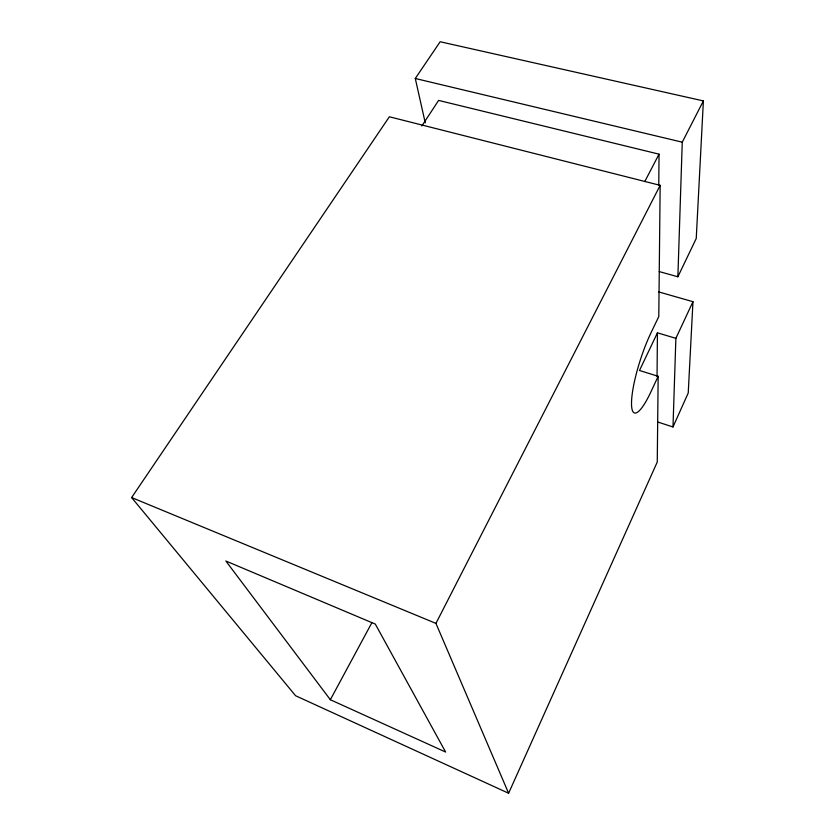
<?xml version="1.0" encoding="UTF-8"?>
<svg xmlns="http://www.w3.org/2000/svg" width="835" height="835" viewBox="0 0 835 835"><rect width="100%" height="100%" fill="white"/><g stroke="black" fill="none" stroke-linecap="round" stroke-linejoin="round"><path stroke-width="1.25" d="M657.041 376.533L657.437 332.831L675.88 338.332L672.989 426.967L658.105 422.124M658.763 185.38L659.045 154.162L438.615 100.409L421.842 125.97M658.157 376.303L657.26 462.026L508.609 793.25L295.6 695.743L131.617 497.556L389.371 116.775L660.161 185.339L658.784 316.569L650.935 332.925A52.313 10.709 -72.1 0 0 631.51 403.42A52.313 10.709 -72.1 0 0 650.893 391.886L658.157 376.303L639.485 370.489L657.437 332.831M659.232 271.573L677.874 276.782L682.258 142.18L703.383 100.92L440.149 41.75L415.287 78.49L425.265 122.922M658.575 291.874L692.966 301.696L688.228 393.003L672.989 426.967M703.383 100.92L696.244 238.497L677.874 276.782M675.88 338.332L692.966 301.696M508.609 793.25L435.943 623.39L660.161 185.339M644.735 181.633L659.045 154.162M330.347 699.73L225.847 561.005L375.312 624.089L445.629 752.043L330.347 699.73L371.825 622.806M415.287 78.49L682.258 142.18M131.617 497.556L435.943 623.39"/></g></svg>
